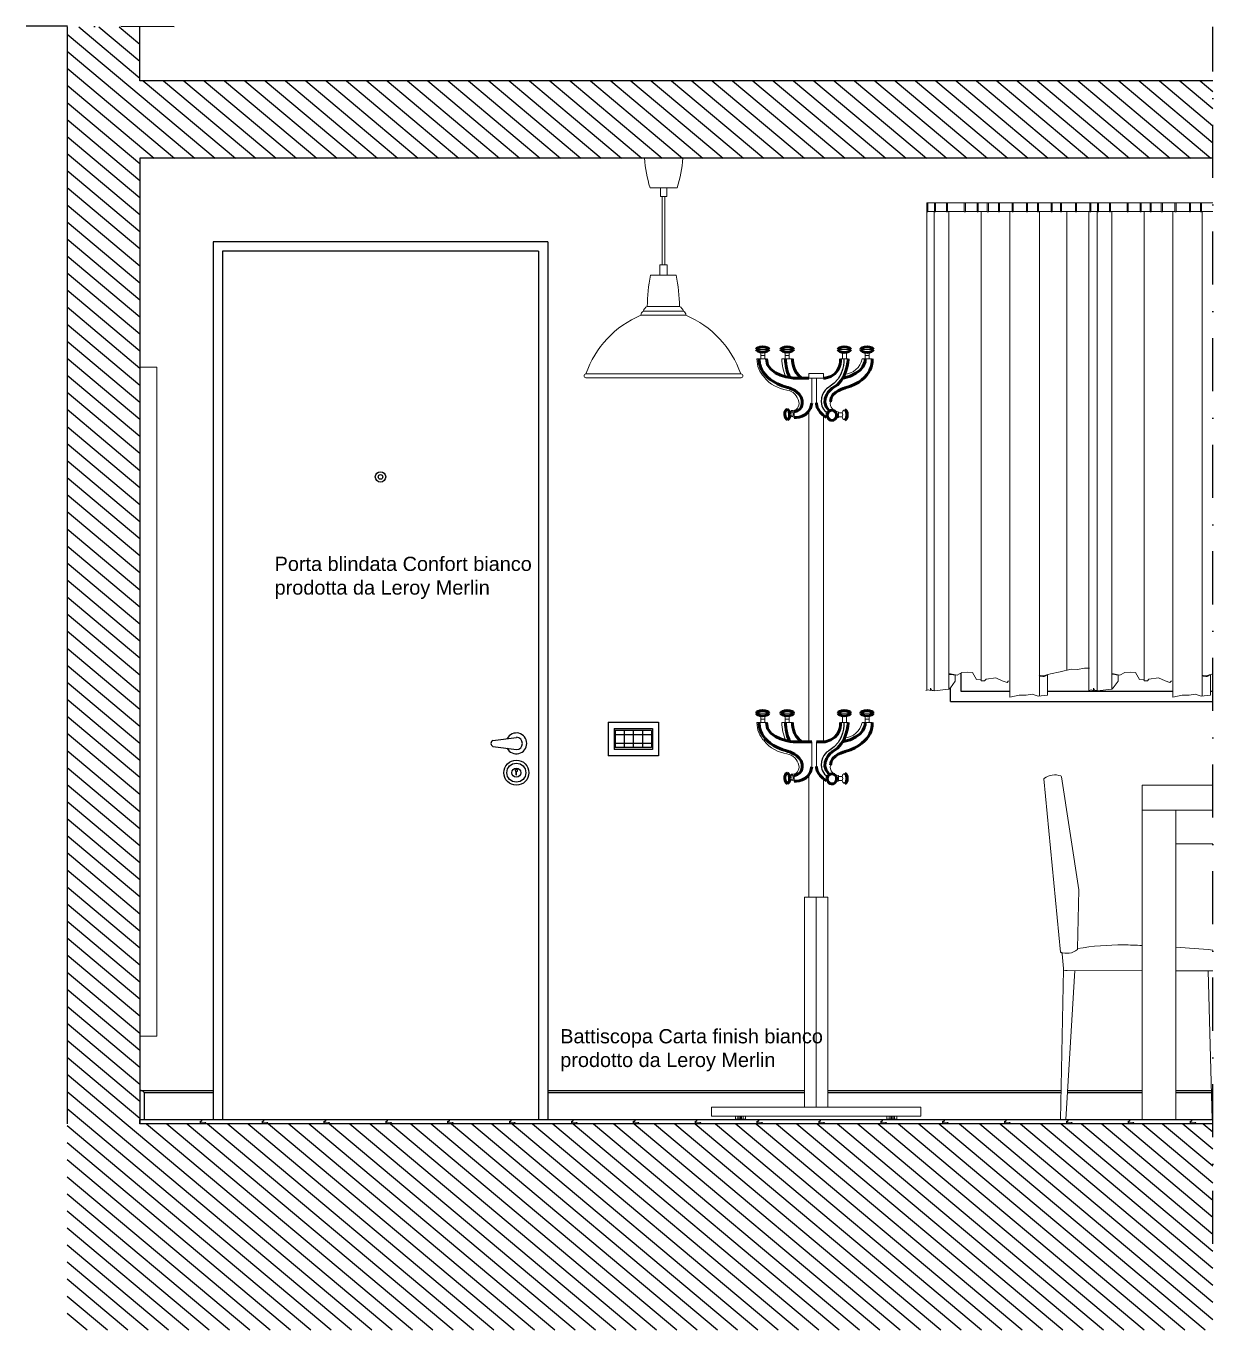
# Model space of a CAD drawing. Header units: inches. Extents: x 365 to 2200, y 241 to 996.
# Drawn here: x 1385.9 to 1669.8, y 679.1 to 991 of the extents above; entities that cross this region are included whole.
import ezdxf

# ---------------------------------------------------------------- set-up
doc = ezdxf.new("R2010")
doc.units = ezdxf.units.IN
doc.header["$MEASUREMENT"] = 0
doc.linetypes.add('TRATTOPUNTO', pattern=[25.4, 12.7, -6.35, 0, -6.35])
for name, color, linetype in [('A-DOOR-FULL', 5, 'Continuous'), ('A-ELEV_MBE 1', 30, 'Continuous'), ('A-GLAZ-FUR', 4, 'Continuous'), ('A-SECT-MCUT', 250, 'Continuous'), ('battiscopa e pavimento', 2, 'Continuous'), ('G-ANNO-TEXT', 3, 'Continuous')]:
    doc.layers.add(name, color=color, linetype=linetype)
doc.layers.add('A-ELEV-MBE 2', color=1, linetype='Continuous', lineweight=13, transparency=0.25)
doc.layers.add('A-FURN', color=251, linetype='Continuous', lineweight=18)
doc.styles.add('ARIAL', font='arial.ttf')

msp = doc.modelspace()

# ---------------------------------------------------------------- hatches: boundary and pattern name
at = {"layer": 'A-SECT-MCUT'}
h = msp.add_hatch(dxfattribs=at)
h.set_pattern_fill('ANSI31', color=256, scale=25, angle=95)
h.set_pattern_definition([(140, (-45.9014, -0.0178), (-2.0087113, -2.393889), [])])
h.paths.add_polyline_path([(1413.13, 990.89), (1395.73, 990.89), (1395.73, 977.93), (1413.13, 977.93)])
h.paths.add_polyline_path([(1669.77, 959.43), (1669.77, 977.93), (1395.73, 977.93), (1395.73, 728.43), (1413.13, 728.43), (1413.13, 959.43)])
h = msp.add_hatch(dxfattribs=at)
h.set_pattern_fill('ANSI31', color=256, scale=25, angle=95)
h.set_pattern_definition([(140, (-46.0064, 0.069), (-2.0087113, -2.393889), [])])
h.paths.add_polyline_path([(1669.77, 679.12), (1669.8, 728.43), (1395.75, 728.43), (1395.73, 679.12)])

# ---------------------------------------------------------------- linework, layer by layer
at = {"layer": 'A-DOOR-FULL'}
for p, q in [((1510.67, 939.43), (1430.67, 939.43)), ((1430.67, 939.43), (1430.67, 729.43)), ((1510.67, 939.43), (1510.67, 729.43)), ((1508.44, 937.21), (1432.88, 937.21)), ((1432.88, 937.21), (1432.88, 729.43)), ((1508.44, 937.21), (1508.44, 729.43)), ((1497.55, 820.16), (1503.17, 820.88)), ((1497.55, 818.71), (1503.17, 817.97)), ((1503.23, 815.43), (1503.23, 815.43)), ((1503.11, 812.64), (1503.11, 812.69)), ((1503.11, 812.53), (1503.11, 812.64)), ((1503.15, 812.53), (1503.11, 812.53)), ((1503.12, 812.02), (1503.15, 812.04)), ((1503.12, 811.88), (1503.12, 812.02)), ((1503.19, 811.81), (1503.12, 811.88)), ((1503.13, 812.12), (1503.13, 812.16)), ((1503.13, 812.16), (1503.15, 812.16)), ((1503.15, 812.12), (1503.13, 812.12)), ((1503.15, 812.16), (1503.15, 812.53)), ((1503.15, 812.04), (1503.15, 812.12)), ((1503.19, 811.81), (1503.23, 811.81)), ((1503.23, 811.81), (1503.23, 812.68))]:
    msp.add_line(p, q, dxfattribs=at)
for centre, radius in [((1470.67, 883.18), 1.25), ((1470.67, 883.18), 0.557), ((1503.17, 812.43), 3), ((1503.17, 812.43), 2.27), ((1503.17, 812.43), 1.11)]:
    msp.add_circle(centre, radius, dxfattribs=at)
for centre, radius, start, end in [((1503.17, 819.43), 2.5, 207.7683, 152.0883), ((1503.17, 819.43), 1.46, 270, 90), ((1497.9, 819.43), 0.8, 115.6439, 244.3561), ((1503.19, 812.96), 0.28, 278.4632, 254.7201)]:
    msp.add_arc(centre, radius, start, end, dxfattribs=at)
at = {"layer": 'A-ELEV-MBE 2'}
for p, q in [((1601.36, 948.72), (1669.77, 948.72)), ((1601.36, 948.72), (1601.36, 946.72)), ((1601.36, 946.61), (1601.36, 832.08)), ((1601.62, 946.72), (1603.2, 946.72)), ((1603.1, 946.72), (1603.1, 831.98)), ((1603.45, 946.72), (1606.05, 946.72)), ((1606.3, 946.72), (1610.33, 946.72)), ((1606.64, 946.72), (1606.64, 832.41)), ((1610.58, 946.72), (1613.38, 946.72)), ((1613.64, 946.72), (1615.83, 946.72)), ((1614.37, 946.72), (1614.37, 834.38)), ((1616.08, 946.72), (1618.48, 946.72)), ((1618.73, 946.72), (1621.74, 946.72)), ((1621.24, 946.72), (1621.24, 830.46)), ((1621.99, 946.72), (1625.2, 946.72)), ((1625.45, 946.72), (1627.85, 946.72)), ((1628.1, 946.72), (1631.11, 946.72)), ((1628.28, 946.72), (1628.28, 830.77)), ((1631.36, 946.72), (1633.35, 946.72)), ((1633.6, 946.72), (1636.95, 946.72)), ((1634.82, 946.72), (1634.82, 836.97)), ((1637.2, 946.72), (1640.34, 946.72)), ((1640.1, 946.72), (1640.1, 832.12)), ((1640.59, 946.72), (1642.17, 946.72)), ((1642.07, 946.72), (1642.07, 831.98)), ((1642.43, 946.72), (1645.03, 946.72)), ((1645.28, 946.72), (1649.31, 946.72)), ((1645.62, 946.72), (1645.62, 832.42)), ((1649.56, 946.72), (1652.36, 946.72)), ((1652.62, 946.72), (1654.81, 946.72)), ((1653.34, 946.72), (1653.34, 834.39)), ((1655.06, 946.72), (1657.45, 946.72)), ((1657.71, 946.72), (1660.71, 946.72)), ((1660.22, 946.72), (1660.22, 830.46)), ((1660.97, 946.72), (1664.18, 946.72)), ((1664.43, 946.72), (1666.83, 946.72)), ((1667.08, 946.72), (1669.77, 946.72)), ((1667.26, 946.72), (1667.26, 830.77)), ((1606.64, 836.11), (1606.64, 836.15)), ((1606.64, 836.13), (1608.58, 835.74)), ((1606.8, 835.95), (1606.64, 836.11)), ((1608.58, 835.74), (1609.74, 836.38)), ((1609.74, 836.38), (1611.16, 836.48)), ((1611.16, 836.48), (1612.31, 836.38)), ((1612.31, 836.38), (1613.26, 834.76)), ((1630.98, 836.1), (1629.28, 835.63)), ((1633.24, 836.57), (1630.98, 836.1)), ((1635.89, 837.23), (1633.24, 836.57)), ((1637.4, 837.14), (1635.89, 837.23)), ((1639.1, 837.42), (1637.4, 837.14)), ((1640.28, 837.42), (1639.1, 837.42)), ((1645.62, 836.11), (1645.62, 836.15)), ((1645.62, 836.13), (1647.56, 835.75)), ((1645.77, 835.96), (1645.62, 836.11)), ((1647.56, 835.75), (1648.71, 836.38)), ((1648.71, 836.38), (1650.14, 836.48)), ((1650.14, 836.48), (1651.28, 836.38)), ((1651.28, 836.38), (1652.23, 834.76)), ((1669.77, 836.05), (1668.25, 835.63)), ((1607.06, 835.95), (1606.8, 835.95)), ((1606.99, 832.76), (1608.15, 834.32)), ((1607.35, 835.9), (1607.06, 835.95)), ((1607.67, 835.85), (1607.35, 835.9)), ((1607.91, 835.84), (1607.67, 835.85)), ((1608.15, 835.87), (1607.91, 835.84)), ((1608.15, 834.32), (1608.15, 835.87)), ((1613.26, 834.76), (1614.21, 834.67)), ((1614.37, 834.38), (1615.13, 834.38)), ((1615.13, 834.38), (1615.52, 834.77)), ((1615.52, 834.77), (1617.84, 835.16)), ((1617.84, 835.16), (1619.38, 834.38)), ((1619.38, 834.38), (1620.54, 834)), ((1620.54, 834), (1620.93, 834.38)), ((1629.28, 835.63), (1628.24, 835.72)), ((1628.27, 835.71), (1628.29, 835.59)), ((1628.29, 835.59), (1628.46, 835.49)), ((1628.46, 835.49), (1629.1, 835.45)), ((1629.1, 835.45), (1629.44, 835.46)), ((1629.44, 835.46), (1629.78, 835.61)), ((1629.78, 835.61), (1630.21, 835.88)), ((1630.21, 830.98), (1630.21, 835.89)), ((1646.04, 835.96), (1645.77, 835.96)), ((1645.96, 832.76), (1647.13, 834.32)), ((1646.33, 835.9), (1646.04, 835.96)), ((1646.64, 835.86), (1646.33, 835.9)), ((1646.89, 835.85), (1646.64, 835.86)), ((1647.13, 835.87), (1646.89, 835.85)), ((1647.13, 834.32), (1647.13, 835.87)), ((1652.23, 834.76), (1653.19, 834.67)), ((1653.34, 834.39), (1654.11, 834.39)), ((1654.11, 834.39), (1654.49, 834.77)), ((1654.49, 834.77), (1656.81, 835.16)), ((1656.81, 835.16), (1658.36, 834.39)), ((1658.36, 834.39), (1659.52, 834)), ((1659.52, 834), (1659.91, 834.39)), ((1668.25, 835.63), (1667.21, 835.72)), ((1667.25, 835.71), (1667.26, 835.59)), ((1667.26, 835.59), (1667.44, 835.49)), ((1667.44, 835.49), (1668.08, 835.45)), ((1668.08, 835.45), (1668.41, 835.46)), ((1668.41, 835.46), (1668.76, 835.61)), ((1668.76, 835.61), (1669.18, 835.88)), ((1669.19, 830.98), (1669.19, 835.89)), ((1601.13, 832.12), (1601.67, 832.26)), ((1601.67, 832.26), (1602.23, 832.1)), ((1602.23, 832.1), (1602.23, 832.65)), ((1602.23, 832.65), (1602.54, 832.1)), ((1602.54, 832.1), (1602.86, 832.1)), ((1602.86, 832.1), (1603.1, 832.18)), ((1603.1, 831.98), (1606.6, 832.37)), ((1606.6, 832.37), (1606.99, 832.76)), ((1621.24, 830.46), (1623.44, 830.98)), ((1623.44, 830.98), (1625.13, 830.98)), ((1625.13, 830.98), (1626.58, 831.22)), ((1626.58, 831.22), (1628.03, 830.74)), ((1628.03, 830.74), (1630.21, 830.98)), ((1640.1, 832.12), (1640.65, 832.26)), ((1640.65, 832.26), (1641.2, 832.1)), ((1641.2, 832.1), (1641.2, 832.65)), ((1641.2, 832.65), (1641.52, 832.1)), ((1641.52, 832.1), (1641.84, 832.1)), ((1641.84, 832.1), (1642.07, 832.18)), ((1642.07, 831.98), (1645.58, 832.37)), ((1645.58, 832.37), (1645.96, 832.76)), ((1660.22, 830.46), (1662.42, 830.98)), ((1662.42, 830.98), (1664.11, 830.98)), ((1664.11, 830.98), (1665.56, 831.22)), ((1665.56, 831.22), (1667.01, 830.74)), ((1667.01, 830.74), (1669.19, 830.98))]:
    msp.add_line(p, q, dxfattribs=at)
for points in [[(1601.62, 948.72), (1601.36, 948.72), (1601.36, 946.61), (1601.62, 946.61)], [(1603.45, 948.72), (1603.2, 948.72), (1603.2, 946.61), (1603.45, 946.61)], [(1606.3, 948.72), (1606.05, 948.72), (1606.05, 946.61), (1606.3, 946.61)], [(1610.58, 948.72), (1610.33, 948.72), (1610.33, 946.61), (1610.58, 946.61)], [(1613.64, 948.72), (1613.38, 948.72), (1613.38, 946.61), (1613.64, 946.61)], [(1616.08, 948.72), (1615.83, 948.72), (1615.83, 946.61), (1616.08, 946.61)], [(1618.73, 948.72), (1618.48, 948.72), (1618.48, 946.61), (1618.73, 946.61)], [(1621.99, 948.72), (1621.74, 948.72), (1621.74, 946.61), (1621.99, 946.61)], [(1625.45, 948.72), (1625.2, 948.72), (1625.2, 946.61), (1625.45, 946.61)], [(1628.1, 948.72), (1627.85, 948.72), (1627.85, 946.61), (1628.1, 946.61)], [(1631.36, 948.72), (1631.11, 948.72), (1631.11, 946.61), (1631.36, 946.61)], [(1633.6, 948.72), (1633.35, 948.72), (1633.35, 946.61), (1633.6, 946.61)], [(1637.2, 948.72), (1636.95, 948.72), (1636.95, 946.61), (1637.2, 946.61)], [(1640.59, 948.72), (1640.34, 948.72), (1640.34, 946.61), (1640.59, 946.61)], [(1642.43, 948.72), (1642.17, 948.72), (1642.17, 946.61), (1642.43, 946.61)], [(1645.28, 948.72), (1645.03, 948.72), (1645.03, 946.61), (1645.28, 946.61)], [(1649.56, 948.72), (1649.31, 948.72), (1649.31, 946.61), (1649.56, 946.61)], [(1652.62, 948.72), (1652.36, 948.72), (1652.36, 946.61), (1652.62, 946.61)], [(1655.06, 948.72), (1654.81, 948.72), (1654.81, 946.61), (1655.06, 946.61)], [(1657.71, 948.72), (1657.45, 948.72), (1657.45, 946.61), (1657.71, 946.61)], [(1660.97, 948.72), (1660.71, 948.72), (1660.71, 946.61), (1660.97, 946.61)], [(1664.43, 948.72), (1664.18, 948.72), (1664.18, 946.61), (1664.43, 946.61)], [(1667.08, 948.72), (1666.83, 948.72), (1666.83, 946.61), (1667.08, 946.61)]]:
    msp.add_lwpolyline(points, close=True, dxfattribs=at)
at = {"layer": 'A-ELEV_MBE 1'}
for p, q in [((1525.15, 824.49), (1525.15, 816.49)), ((1537.15, 824.49), (1537.15, 816.49)), ((1526.58, 822.99), (1535.73, 822.99)), ((1526.58, 822.99), (1526.58, 817.99)), ((1535.73, 822.99), (1535.73, 817.99)), ((1535.73, 817.99), (1526.58, 817.99)), ((1413.22, 736.43), (1430.67, 736.43)), ((1510.67, 736.43), (1572.09, 736.43)), ((1577.7, 736.43), (1633.49, 736.43)), ((1635.02, 736.43), (1652.91, 736.43)), ((1660.91, 736.43), (1669.43, 736.43)), ((1414.13, 735.92), (1430.67, 735.92)), ((1414.13, 735.92), (1414.13, 729.43)), ((1510.67, 735.92), (1572.09, 735.92)), ((1577.7, 735.92), (1633.48, 735.92)), ((1634.99, 735.92), (1652.91, 735.92)), ((1660.91, 735.92), (1669.44, 735.92))]:
    msp.add_line(p, q, dxfattribs=at)
for points in [[(1525.15, 824.49), (1537.15, 824.49)], [(1535.53, 822.49), (1526.78, 822.49), (1526.78, 818.49)], [(1535.53, 821.49), (1526.78, 821.49)], [(1528.97, 822.49), (1528.97, 818.49)], [(1531.15, 822.49), (1531.15, 818.49)], [(1533.34, 822.49), (1533.34, 818.49)], [(1535.53, 822.49), (1535.53, 818.49)], [(1526.78, 819.49), (1535.53, 819.49)], [(1535.53, 818.49), (1526.78, 818.49)], [(1537.15, 816.49), (1525.15, 816.49)]]:
    msp.add_lwpolyline(points, dxfattribs=at)
msp.add_arc((1413.17, 735.29), 1.14, 33.4985, 92.4129, dxfattribs=at)
at = {"layer": 'A-FURN', "color": 9}
for p, q in [((1535.14, 952.34), (1541.65, 952.34)), ((1537.64, 950.3), (1537.64, 952.34)), ((1539.13, 950.3), (1539.13, 952.34)), ((1537.64, 950.3), (1539.13, 950.3)), ((1538.08, 950.3), (1538.08, 933.89)), ((1538.69, 950.3), (1538.69, 933.89)), ((1537.51, 933.89), (1539.23, 933.89)), ((1537.51, 933.89), (1537.51, 931.42)), ((1539.23, 933.89), (1539.23, 931.42)), ((1535.26, 931.42), (1541.42, 931.42)), ((1534.49, 923.95), (1542.19, 923.95)), ((1532.98, 921.88), (1543.71, 921.88)), ((1533.55, 922.87), (1543.13, 922.87)), ((1519.82, 907.83), (1556.92, 907.83)), ((1519.82, 906.93), (1556.92, 906.93))]:
    msp.add_line(p, q, dxfattribs=at)
at = {"layer": 'A-FURN'}
for p, q in [((1563.61, 913.7), (1560.56, 913.7)), ((1560.73, 911.43), (1562.97, 911.43)), ((1561.64, 911.43), (1561.64, 913.05)), ((1561.64, 912.24), (1562.6, 912.24)), ((1562.6, 911.43), (1562.6, 913.07)), ((1569.48, 913.7), (1566.43, 913.7)), ((1566.65, 911.43), (1569.25, 911.43)), ((1567.47, 911.43), (1567.47, 913.05)), ((1567.47, 912.24), (1568.43, 912.24)), ((1568.43, 911.43), (1568.43, 913.07)), ((1580.1, 913.66), (1583.15, 913.66)), ((1580.74, 911.4), (1582.54, 911.4)), ((1581.16, 911.4), (1581.16, 913.02)), ((1582.12, 911.4), (1582.12, 913.02)), ((1588.59, 913.66), (1585.54, 913.66)), ((1585.92, 911.4), (1588.29, 911.4)), ((1586.63, 911.4), (1586.63, 913.01)), ((1586.63, 912.2), (1587.58, 912.2)), ((1587.58, 911.4), (1587.58, 913.03)), ((1417.13, 909.43), (1413.13, 909.43)), ((1417.13, 749.43), (1417.13, 909.43)), ((1573.15, 906.8), (1573.15, 907.9)), ((1573.15, 907.9), (1576.63, 907.9)), ((1576.63, 907.9), (1576.63, 906.8)), ((1576.63, 906.8), (1573.15, 906.8)), ((1573.85, 900.82), (1573.85, 906.8)), ((1574.96, 900.9), (1574.96, 906.8)), ((1568.53, 898.71), (1569.27, 898.71)), ((1569.63, 898.72), (1568.91, 899.07)), ((1568.91, 898.71), (1568.91, 899.07)), ((1569.63, 898.72), (1569.63, 897.42)), ((1573.15, 819.78), (1573.15, 898.94)), ((1577.29, 898.76), (1577.99, 898.88)), ((1577.29, 897.42), (1577.29, 898.76)), ((1580.24, 898.72), (1580.24, 897.42)), ((1580.24, 898.5), (1581.08, 898.5)), ((1568.62, 897.76), (1569.28, 897.76)), ((1569.63, 897.42), (1568.93, 897.76)), ((1576.63, 819.82), (1576.63, 897.91)), ((1577.29, 897.42), (1577.62, 897.48)), ((1580.24, 897.54), (1581.08, 897.54)), ((1563.61, 826.68), (1560.56, 826.68)), ((1569.48, 826.68), (1566.43, 826.68)), ((1580.1, 826.68), (1583.15, 826.68)), ((1588.59, 826.68), (1585.54, 826.68)), ((1560.73, 824.42), (1562.97, 824.42)), ((1561.64, 824.42), (1561.64, 826.03)), ((1561.64, 825.23), (1562.6, 825.23)), ((1562.6, 824.42), (1562.6, 826.05)), ((1566.65, 824.42), (1569.25, 824.42)), ((1567.47, 824.42), (1567.47, 826.03)), ((1567.47, 825.23), (1568.43, 825.23)), ((1568.43, 824.42), (1568.43, 826.05)), ((1580.74, 824.42), (1582.54, 824.42)), ((1581.16, 824.42), (1581.16, 826.04)), ((1582.12, 824.42), (1582.12, 826.04)), ((1585.92, 824.42), (1588.29, 824.42)), ((1586.63, 824.42), (1586.63, 826.03)), ((1586.63, 825.23), (1587.58, 825.23)), ((1587.58, 824.42), (1587.58, 826.05)), ((1573.85, 813.85), (1573.85, 819.78)), ((1574.96, 813.92), (1574.96, 819.82)), ((1568.53, 811.69), (1569.27, 811.69)), ((1569.63, 811.7), (1568.91, 812.05)), ((1568.91, 811.69), (1568.91, 812.05)), ((1569.63, 811.7), (1569.63, 810.4)), ((1573.15, 782.61), (1573.15, 811.92)), ((1577.29, 811.78), (1577.99, 811.9)), ((1577.29, 810.44), (1577.29, 811.78)), ((1580.24, 811.74), (1580.24, 810.44)), ((1580.24, 811.52), (1581.08, 811.52)), ((1568.62, 810.74), (1569.28, 810.74)), ((1569.63, 810.4), (1568.93, 810.74)), ((1576.63, 782.61), (1576.63, 810.93)), ((1577.29, 810.44), (1577.62, 810.5)), ((1580.24, 810.57), (1581.08, 810.57)), ((1629.37, 810.92), (1633.3, 769.53)), ((1652.91, 809.43), (1652.91, 803.43)), ((1652.91, 809.43), (1669.77, 809.43)), ((1652.91, 803.43), (1669.77, 803.43)), ((1652.91, 803.43), (1652.91, 764.72)), ((1660.91, 803.43), (1660.91, 729.43)), ((1660.91, 803.43), (1660.91, 795.43)), ((1660.91, 803.43), (1660.91, 770.27)), ((1660.91, 795.43), (1669.77, 795.43)), ((1577.7, 782.61), (1572.09, 782.61)), ((1572.09, 782.61), (1572.09, 732.42)), ((1574.89, 782.61), (1574.89, 732.42)), ((1577.7, 732.42), (1577.7, 782.61)), ((1637.4, 770.09), (1637.4, 770.36)), ((1633.34, 729.43), (1634.08, 765.31)), ((1636.73, 765.08), (1634.6, 729.43)), ((1652.91, 764.72), (1652.91, 729.43)), ((1660.91, 764.71), (1660.91, 729.43)), ((1668.65, 765.02), (1669.62, 729.43)), ((1413.13, 749.43), (1413.13, 749.43)), ((1413.13, 749.43), (1417.13, 749.43)), ((1549.89, 730.27), (1549.89, 732.42)), ((1549.89, 732.42), (1599.89, 732.42)), ((1549.89, 730.27), (1599.89, 730.27)), ((1555.59, 730.27), (1555.59, 729.53)), ((1556.12, 730.27), (1556.12, 729.54)), ((1556.5, 730.27), (1556.5, 729.54)), ((1556.78, 730.27), (1556.78, 729.54)), ((1557.06, 730.27), (1557.06, 729.53)), ((1557.44, 730.27), (1557.43, 729.53)), ((1557.97, 730.27), (1557.98, 729.53)), ((1591.81, 730.27), (1591.81, 729.53)), ((1592.35, 730.27), (1592.35, 729.53)), ((1592.72, 730.27), (1592.73, 729.53)), ((1593.01, 730.27), (1593.01, 729.53)), ((1593.29, 730.27), (1593.29, 729.53)), ((1593.66, 730.27), (1593.66, 729.53)), ((1594.19, 730.27), (1594.19, 729.53)), ((1599.89, 730.27), (1599.89, 732.42)), ((1555.59, 729.53), (1557.98, 729.53)), ((1555.7, 729.43), (1555.59, 729.53)), ((1557.84, 729.43), (1557.98, 729.53)), ((1594.19, 729.53), (1591.81, 729.53)), ((1591.95, 729.43), (1591.81, 729.53)), ((1594.09, 729.43), (1594.19, 729.53))]:
    msp.add_line(p, q, dxfattribs=at)
at = {"layer": 'A-FURN', "lineweight": 53}
for points in [[(1573.15, 906.8), (1569.75, 906.8)], [(1577.06, 906.8), (1576.63, 906.8)], [(1573.85, 819.78), (1569.75, 819.78)], [(1577.06, 819.82), (1574.96, 819.82)]]:
    msp.add_lwpolyline(points, dxfattribs=at)
at = {"layer": 'A-FURN'}
for points in [[(1637.4, 770.36), (1637.72, 784.44), (1633.57, 811.45)], [(1669.77, 765.02), (1660.91, 765.04)]]:
    msp.add_lwpolyline(points, dxfattribs=at)
msp.add_lwpolyline([(1652.91, 765.05), (1634.92, 765.08, -0.041295), (1634.17, 765.15, -0.117272), (1634.02, 765.55), (1633.75, 769.12), (1633.77, 769.25), (1633.3, 769.53)], format="xyb", dxfattribs=at)
at = {"layer": 'A-FURN', "color": 9}
for centre, radius, start, end in [((1569.48, 962.58), 35.83, 185.0506, 196.6057), ((1507.31, 962.58), 35.83, 343.3943, 354.9494), ((1572.77, 923.78), 38.28, 168.488, 179.751), ((1503.91, 923.78), 38.28, 0.249, 11.512), ((1535.17, 922.41), 1.68, 113.7015, 164.0305), ((1541.52, 922.41), 1.68, 15.9695, 66.2985), ((1542.16, 900.09), 23.64, 112.8536, 160.8914), ((1534.11, 921.89), 1.13, 119.4607, 180.7587), ((1542.58, 921.89), 1.13, 359.2413, 60.5393), ((1534.52, 900.09), 23.64, 19.1086, 67.1464), ((1519.82, 907.38), 0.449, 90, 270), ((1556.92, 907.38), 0.449, 270, 90)]:
    msp.add_arc(centre, radius, start, end, dxfattribs=at)
at = {"layer": 'A-FURN'}
for centre, radius, start, end in [((1566.78, 911.31), 6.05, 178.8008, 224.883), ((1577.73, 911.64), 11.08, 181.0817, 203.8705), ((1581.16, 912.56), 4.9, 275.8341, 346.3104), ((1569.08, 912.35), 8.47, 218.8739, 262.0203), ((1567.29, 900.53), 3.49, 10.5984, 79.7791), ((1565.84, 898.04), 2.47, 332.063, 31.3749), ((1569.15, 900.69), 1.64, 261.7474, 16.852), ((1568.44, 898.23), 0.962, 330.4969, 29.9447), ((1580.42, 900.86), 2.15, 171.8209, 265.28), ((1582.15, 898.23), 1.11, 113.708, 165.9335), ((1580.54, 898.02), 0.723, 318.943, 41.4986), ((1579.22, 898.02), 2.78, 333.8998, 26.1002), ((1580.1, 898.98), 1.57, 255.6013, 275.3588), ((1582.15, 897.82), 1.11, 194.0665, 246.292), ((1566.78, 824.29), 6.05, 178.8008, 224.883), ((1577.73, 824.63), 11.08, 181.0817, 203.8705), ((1581.16, 825.58), 4.9, 275.8341, 346.3104), ((1569.08, 825.33), 8.47, 218.8739, 262.0203), ((1567.29, 813.51), 3.49, 10.5984, 79.7791), ((1569.15, 813.68), 1.64, 261.7474, 16.852), ((1580.42, 813.88), 2.15, 171.8209, 265.28), ((1565.84, 811.03), 2.47, 332.063, 31.3749), ((1568.44, 811.21), 0.962, 330.4969, 29.9447), ((1582.15, 811.25), 1.11, 113.708, 165.9335), ((1580.54, 811.04), 0.723, 318.943, 41.4986), ((1579.22, 811.04), 2.78, 333.8998, 26.1002), ((1629.98, 810.69), 0.658, 138.279, 159.4907), ((1631.96, 807.61), 4.29, 70.3627, 125.162), ((1633.29, 811.4), 0.284, 9.4584, 76.3113), ((1580.1, 812), 1.57, 255.6013, 275.3588), ((1582.15, 810.84), 1.11, 194.0665, 246.292), ((1648.9, 697.49), 73.77, 90.3847, 98.9678), ((1635.7, 371.35), 400.11, 87.5354, 88.1806), ((1635.7, 371.35), 400.11, 85.1154, 86.3881), ((1634.87, 773.34), 4.12, 247.6066, 307.9314)]:
    msp.add_arc(centre, radius, start, end, dxfattribs=at)
at = {"layer": 'A-FURN', "lineweight": 53}
for points in [[(1560.56, 913.7), (1560.56, 913.97), (1561.24, 914.31), (1562.09, 914.31)], [(1562.09, 914.31), (1562.93, 914.31), (1563.61, 913.97), (1563.61, 913.7)], [(1566.43, 913.7), (1566.43, 913.96), (1567.11, 914.31), (1567.96, 914.31)], [(1567.96, 914.31), (1568.8, 914.31), (1569.48, 913.96), (1569.48, 913.7)], [(1580.1, 913.66), (1580.1, 913.93), (1580.78, 914.27), (1581.62, 914.27)], [(1581.62, 914.27), (1582.47, 914.27), (1583.15, 913.93), (1583.15, 913.66)], [(1585.54, 913.66), (1585.54, 913.93), (1586.22, 914.27), (1587.06, 914.27)], [(1587.06, 914.27), (1587.91, 914.27), (1588.59, 913.93), (1588.59, 913.66)], [(1562.09, 913.02), (1561.24, 913.02), (1560.56, 913.44), (1560.56, 913.7)], [(1561.27, 911.43), (1561.27, 911.43), (1560.71, 906.65), (1568.06, 904.58)], [(1563.61, 913.7), (1563.61, 913.44), (1562.93, 913.02), (1562.09, 913.02)], [(1569.75, 906.8), (1569.75, 906.8), (1563.04, 907.22), (1562.97, 911.43)], [(1567.96, 913.01), (1567.11, 913.01), (1566.43, 913.44), (1566.43, 913.7)], [(1567.53, 911.43), (1567.53, 911.43), (1567.64, 908.22), (1568.7, 906.94)], [(1569.48, 913.7), (1569.48, 913.44), (1568.8, 913.01), (1567.96, 913.01)], [(1569.25, 911.43), (1569.25, 911.43), (1569.1, 908.33), (1571.52, 906.8)], [(1580.74, 911.4), (1580.74, 911.4), (1581.05, 907.64), (1577.06, 906.8)], [(1582.54, 911.4), (1582.54, 911.4), (1582.43, 906.26), (1578.75, 904.43)], [(1581.62, 912.98), (1580.78, 912.98), (1580.1, 913.4), (1580.1, 913.66)], [(1586.64, 911.4), (1586.64, 911.4), (1586.87, 907.91), (1581.11, 906.76)], [(1583.15, 913.66), (1583.15, 913.4), (1582.47, 912.98), (1581.62, 912.98)], [(1588.29, 911.4), (1588.29, 911.4), (1588.9, 906.57), (1581.85, 904.46)], [(1587.06, 912.98), (1586.22, 912.98), (1585.54, 913.4), (1585.54, 913.66)], [(1588.59, 913.66), (1588.59, 913.4), (1587.91, 912.98), (1587.06, 912.98)], [(1568.06, 904.58), (1568.06, 904.58), (1571.24, 903.81), (1571.51, 901.48)], [(1571.51, 901.48), (1571.51, 901.48), (1572.05, 899.25), (1569.63, 898.72)], [(1578.75, 904.43), (1578.75, 904.43), (1575.25, 901.78), (1578.04, 898.92)], [(1581.85, 904.46), (1581.85, 904.46), (1578.44, 903.81), (1578.29, 901.17)], [(1567.39, 898.09), (1567.37, 898.77), (1567.69, 899.32), (1567.94, 899.33)], [(1567.94, 899.33), (1568.2, 899.34), (1568.63, 898.8), (1568.65, 898.13)], [(1569.63, 897.42), (1569.63, 897.42), (1573.39, 897.07), (1573.85, 900.86)], [(1574.96, 900.9), (1574.96, 900.9), (1574.7, 899.18), (1577.29, 897.42)], [(1577.55, 898.01), (1577.61, 898.68), (1578.16, 899.18), (1578.77, 899.13)], [(1578.77, 899.13), (1579.39, 899.07), (1579.85, 898.49), (1579.79, 897.82)], [(1581.71, 899.24), (1581.98, 899.24), (1582.33, 898.7), (1582.33, 898.03)], [(1568.02, 896.89), (1567.76, 896.88), (1567.41, 897.42), (1567.39, 898.09)], [(1568.65, 898.13), (1568.67, 897.46), (1568.28, 896.9), (1568.02, 896.89)], [(1578.57, 896.71), (1577.95, 896.76), (1577.49, 897.35), (1577.55, 898.01)], [(1579.79, 897.82), (1579.73, 897.15), (1579.18, 896.66), (1578.57, 896.71)], [(1582.33, 898.03), (1582.33, 897.35), (1581.98, 896.81), (1581.71, 896.8)], [(1560.56, 826.68), (1560.56, 826.95), (1561.24, 827.29), (1562.09, 827.29)], [(1562.09, 826), (1561.24, 826), (1560.56, 826.42), (1560.56, 826.68)], [(1562.09, 827.29), (1562.93, 827.29), (1563.61, 826.95), (1563.61, 826.68)], [(1563.61, 826.68), (1563.61, 826.42), (1562.93, 826), (1562.09, 826)], [(1566.43, 826.68), (1566.43, 826.95), (1567.11, 827.29), (1567.96, 827.29)], [(1567.96, 826), (1567.11, 826), (1566.43, 826.42), (1566.43, 826.68)], [(1567.96, 827.29), (1568.8, 827.29), (1569.48, 826.95), (1569.48, 826.68)], [(1569.48, 826.68), (1569.48, 826.42), (1568.8, 826), (1567.96, 826)], [(1580.1, 826.68), (1580.1, 826.95), (1580.78, 827.29), (1581.62, 827.29)], [(1581.62, 826), (1580.78, 826), (1580.1, 826.42), (1580.1, 826.68)], [(1581.62, 827.29), (1582.47, 827.29), (1583.15, 826.95), (1583.15, 826.68)], [(1583.15, 826.68), (1583.15, 826.42), (1582.47, 826), (1581.62, 826)], [(1585.54, 826.68), (1585.54, 826.95), (1586.22, 827.29), (1587.06, 827.29)], [(1587.06, 826), (1586.22, 826), (1585.54, 826.42), (1585.54, 826.68)], [(1587.06, 827.29), (1587.91, 827.29), (1588.59, 826.95), (1588.59, 826.68)], [(1588.59, 826.68), (1588.59, 826.42), (1587.91, 826), (1587.06, 826)], [(1561.27, 824.42), (1561.27, 824.42), (1560.71, 819.63), (1568.06, 817.56)], [(1569.75, 819.78), (1569.75, 819.78), (1563.04, 820.2), (1562.97, 824.42)], [(1567.53, 824.42), (1567.53, 824.42), (1567.64, 821.2), (1568.7, 819.92)], [(1569.25, 824.42), (1569.25, 824.42), (1569.1, 821.31), (1571.52, 819.78)], [(1580.74, 824.42), (1580.74, 824.42), (1581.05, 820.66), (1577.06, 819.82)], [(1582.54, 824.42), (1582.54, 824.42), (1582.43, 819.28), (1578.75, 817.45)], [(1586.64, 824.42), (1586.64, 824.42), (1586.87, 820.93), (1581.11, 819.78)], [(1588.29, 824.42), (1588.29, 824.42), (1588.9, 819.59), (1581.85, 817.48)], [(1568.06, 817.56), (1568.06, 817.56), (1571.24, 816.79), (1571.51, 814.46)], [(1578.75, 817.45), (1578.75, 817.45), (1575.25, 814.8), (1578.04, 811.94)], [(1581.85, 817.48), (1581.85, 817.48), (1578.44, 816.83), (1578.29, 814.19)], [(1571.51, 814.46), (1571.51, 814.46), (1572.05, 812.24), (1569.63, 811.7)], [(1567.39, 811.07), (1567.37, 811.75), (1567.69, 812.3), (1567.94, 812.31)], [(1568.02, 809.87), (1567.76, 809.86), (1567.41, 810.4), (1567.39, 811.07)], [(1567.94, 812.31), (1568.2, 812.32), (1568.63, 811.79), (1568.65, 811.11)], [(1568.65, 811.11), (1568.67, 810.44), (1568.28, 809.88), (1568.02, 809.87)], [(1569.63, 810.4), (1569.63, 810.4), (1573.39, 810.05), (1573.85, 813.85)], [(1574.96, 813.92), (1574.96, 813.92), (1574.7, 812.2), (1577.29, 810.44)], [(1578.57, 809.73), (1577.95, 809.78), (1577.49, 810.37), (1577.55, 811.04)], [(1577.55, 811.04), (1577.61, 811.7), (1578.16, 812.2), (1578.77, 812.15)], [(1578.77, 812.15), (1579.39, 812.09), (1579.85, 811.51), (1579.79, 810.84)], [(1581.71, 812.26), (1581.98, 812.26), (1582.33, 811.72), (1582.33, 811.05)], [(1582.33, 811.05), (1582.33, 810.37), (1581.98, 809.83), (1581.71, 809.82)], [(1579.79, 810.84), (1579.73, 810.17), (1579.18, 809.68), (1578.57, 809.73)]]:
    msp.add_open_spline(points, degree=3, dxfattribs=at)
at = {"layer": 'A-FURN', "lineweight": 25}
for points in [[(1581.54, 911.4), (1581.54, 911.4), (1581.77, 906.88), (1577.94, 904.65)], [(1577.94, 904.65), (1577.94, 904.65), (1576.11, 903.93), (1576.11, 901.17)], [(1576.11, 901.17), (1576.11, 901.17), (1576.14, 899.46), (1577.29, 898.76)], [(1581.54, 824.42), (1581.54, 824.42), (1581.77, 819.9), (1577.94, 817.68)], [(1577.94, 817.68), (1577.94, 817.68), (1576.11, 816.95), (1576.11, 814.19)], [(1576.11, 814.19), (1576.11, 814.19), (1576.14, 812.48), (1577.29, 811.78)]]:
    msp.add_open_spline(points, degree=3, dxfattribs=at)
at = {"layer": 'A-GLAZ-FUR'}
for p, q in [((1609.53, 836.27), (1609.53, 831.93)), ((1607.03, 829.43), (1607.03, 832.82)), ((1609.53, 831.93), (1621.24, 831.93)), ((1630.21, 831.93), (1660.22, 831.93)), ((1669.19, 831.93), (1669.77, 831.93)), ((1607.03, 829.43), (1669.77, 829.43))]:
    msp.add_line(p, q, dxfattribs=at)
at = {"layer": 'A-SECT-MCUT', "linetype": 'TRATTOPUNTO', "transparency": 33554687}
msp.add_line((1421.28, 990.87), (1385.89, 991.04), dxfattribs=at)
at = {"layer": 'A-SECT-MCUT'}
for p, q in [((1395.73, 990.89), (1395.73, 728.43)), ((1413.13, 977.93), (1413.13, 990.89)), ((1669.77, 977.93), (1413.13, 977.93)), ((1413.13, 959.43), (1413.13, 728.43)), ((1669.77, 959.43), (1413.13, 959.43)), ((1668.65, 764.02), (1668.65, 764.02)), ((1413.13, 728.43), (1413.13, 729.43)), ((1669.77, 728.43), (1413.13, 728.43))]:
    msp.add_line(p, q, dxfattribs=at)
at = {"layer": 'A-SECT-MCUT', "linetype": 'TRATTOPUNTO'}
msp.add_line((1669.77, 699.7), (1669.77, 990.87), dxfattribs=at)
at = {"layer": 'battiscopa e pavimento'}
for p, q in [((1413.13, 729.43), (1669.77, 729.43)), ((1427.61, 728.62), (1427.61, 729.07)), ((1427.61, 729.07), (1427.88, 729.07)), ((1428.61, 728.62), (1427.61, 728.62)), ((1427.88, 729.42), (1427.88, 729.07)), ((1428.65, 728.68), (1428.61, 728.62)), ((1428.88, 728.68), (1428.65, 728.68)), ((1428.88, 728.42), (1428.88, 728.68)), ((1442.41, 728.62), (1442.41, 729.07)), ((1442.41, 729.07), (1442.68, 729.07)), ((1443.41, 728.62), (1442.41, 728.62)), ((1442.68, 729.42), (1442.68, 729.07)), ((1443.45, 728.68), (1443.41, 728.62)), ((1443.68, 728.68), (1443.45, 728.68)), ((1443.68, 728.42), (1443.68, 728.68)), ((1457.21, 728.62), (1457.21, 729.07)), ((1457.21, 729.07), (1457.48, 729.07)), ((1458.21, 728.62), (1457.21, 728.62)), ((1457.48, 729.42), (1457.48, 729.07)), ((1458.25, 728.68), (1458.21, 728.62)), ((1458.48, 728.68), (1458.25, 728.68)), ((1458.48, 728.42), (1458.48, 728.68)), ((1472.01, 728.62), (1472.01, 729.07)), ((1472.01, 729.07), (1472.28, 729.07)), ((1473.01, 728.62), (1472.01, 728.62)), ((1472.28, 729.42), (1472.28, 729.07)), ((1473.05, 728.68), (1473.01, 728.62)), ((1473.28, 728.68), (1473.05, 728.68)), ((1473.28, 728.42), (1473.28, 728.68)), ((1486.81, 728.62), (1486.81, 729.07)), ((1486.81, 729.07), (1487.08, 729.07)), ((1487.81, 728.62), (1486.81, 728.62)), ((1487.08, 729.42), (1487.08, 729.07)), ((1487.85, 728.68), (1487.81, 728.62)), ((1488.08, 728.68), (1487.85, 728.68)), ((1488.08, 728.42), (1488.08, 728.68)), ((1501.61, 728.62), (1501.61, 729.07)), ((1501.61, 729.07), (1501.88, 729.07)), ((1502.61, 728.62), (1501.61, 728.62)), ((1501.88, 729.42), (1501.88, 729.07)), ((1502.65, 728.68), (1502.61, 728.62)), ((1502.88, 728.68), (1502.65, 728.68)), ((1502.88, 728.42), (1502.88, 728.68)), ((1516.41, 728.62), (1516.41, 729.07)), ((1516.41, 729.07), (1516.68, 729.07)), ((1517.41, 728.62), (1516.41, 728.62)), ((1516.68, 729.42), (1516.68, 729.07)), ((1517.45, 728.68), (1517.41, 728.62)), ((1517.68, 728.68), (1517.45, 728.68)), ((1517.68, 728.42), (1517.68, 728.68)), ((1531.21, 728.62), (1531.21, 729.07)), ((1531.21, 729.07), (1531.48, 729.07)), ((1532.21, 728.62), (1531.21, 728.62)), ((1531.48, 729.42), (1531.48, 729.07)), ((1532.25, 728.68), (1532.21, 728.62)), ((1532.48, 728.68), (1532.25, 728.68)), ((1532.48, 728.42), (1532.48, 728.68)), ((1546.01, 728.62), (1546.01, 729.07)), ((1546.01, 729.07), (1546.28, 729.07)), ((1547.01, 728.62), (1546.01, 728.62)), ((1546.28, 729.42), (1546.28, 729.07)), ((1547.05, 728.68), (1547.01, 728.62)), ((1547.28, 728.68), (1547.05, 728.68)), ((1547.28, 728.42), (1547.28, 728.68)), ((1560.81, 728.62), (1560.81, 729.07)), ((1560.81, 729.07), (1561.08, 729.07)), ((1561.81, 728.62), (1560.81, 728.62)), ((1561.08, 729.42), (1561.08, 729.07)), ((1561.85, 728.68), (1561.81, 728.62)), ((1562.08, 728.68), (1561.85, 728.68)), ((1562.08, 728.42), (1562.08, 728.68)), ((1575.61, 728.62), (1575.61, 729.07)), ((1575.61, 729.07), (1575.88, 729.07)), ((1576.61, 728.62), (1575.61, 728.62)), ((1575.88, 729.42), (1575.88, 729.07)), ((1576.65, 728.68), (1576.61, 728.62)), ((1576.88, 728.68), (1576.65, 728.68)), ((1576.88, 728.42), (1576.88, 728.68)), ((1590.41, 728.62), (1590.41, 729.07)), ((1590.41, 729.07), (1590.68, 729.07)), ((1591.41, 728.62), (1590.41, 728.62)), ((1590.68, 729.42), (1590.68, 729.07)), ((1591.45, 728.68), (1591.41, 728.62)), ((1591.68, 728.68), (1591.45, 728.68)), ((1591.68, 728.42), (1591.68, 728.68)), ((1605.21, 728.62), (1605.21, 729.07)), ((1605.21, 729.07), (1605.48, 729.07)), ((1606.21, 728.62), (1605.21, 728.62)), ((1605.48, 729.42), (1605.48, 729.07)), ((1606.25, 728.68), (1606.21, 728.62)), ((1606.48, 728.68), (1606.25, 728.68)), ((1606.48, 728.42), (1606.48, 728.68)), ((1620.01, 728.62), (1620.01, 729.07)), ((1620.01, 729.07), (1620.28, 729.07)), ((1621.01, 728.62), (1620.01, 728.62)), ((1620.28, 729.43), (1620.28, 729.07)), ((1621.05, 728.68), (1621.01, 728.62)), ((1621.28, 728.68), (1621.05, 728.68)), ((1621.28, 728.43), (1621.28, 728.68)), ((1634.82, 728.62), (1634.82, 729.07)), ((1634.82, 729.07), (1635.09, 729.07)), ((1635.82, 728.62), (1634.82, 728.62)), ((1635.09, 729.43), (1635.09, 729.07)), ((1635.87, 728.68), (1635.82, 728.62)), ((1636.1, 728.68), (1635.87, 728.68)), ((1636.1, 728.43), (1636.1, 728.68)), ((1649.61, 728.62), (1649.61, 729.07)), ((1649.61, 729.07), (1649.88, 729.07)), ((1650.61, 728.62), (1649.61, 728.62)), ((1649.88, 729.42), (1649.88, 729.07)), ((1650.65, 728.68), (1650.61, 728.62)), ((1650.88, 728.68), (1650.65, 728.68)), ((1650.88, 728.42), (1650.88, 728.68)), ((1664.41, 728.62), (1664.41, 729.07)), ((1664.41, 729.07), (1664.68, 729.07)), ((1665.41, 728.62), (1664.41, 728.62)), ((1664.68, 729.42), (1664.68, 729.07)), ((1665.45, 728.68), (1665.41, 728.62)), ((1665.68, 728.68), (1665.45, 728.68)), ((1665.68, 728.42), (1665.68, 728.68))]:
    msp.add_line(p, q, dxfattribs=at)

# ---------------------------------------------------------------- texts
at = {"layer": 'G-ANNO-TEXT', "char_height": 3.4, "width": 152.091, "attachment_point": 1, "style": 'ARIAL'}
for s, insert in [('Porta blindata Confort bianco\\Pprodotta da Leroy Merlin', (1445.34, 864.09)), ('Battiscopa Carta finish bianco\\Pprodotto da Leroy Merlin', (1513.67, 751.08))]:
    msp.add_mtext(s, dxfattribs=dict(at, insert=insert))

doc.saveas('drawing.dxf')
